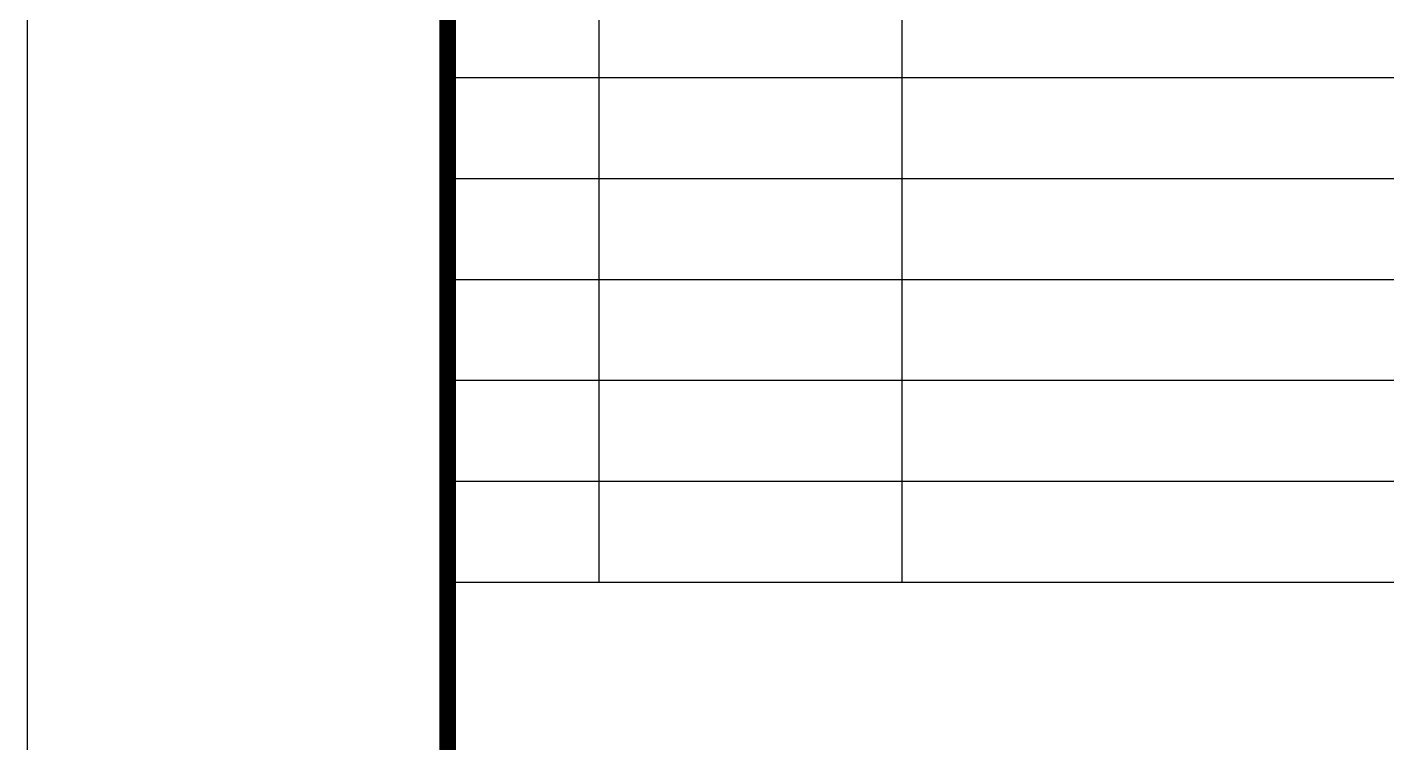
# Model space of a CAD drawing. Extents: x 1234595 to 2088511, y -80443 to 75292.
# Drawn here: x 1243527 to 1251611, y 33524 to 37780 of the extents above; entities that cross this region are included whole.
import ezdxf

# ---------------------------------------------------------------- set-up
doc = ezdxf.new("R2010")
doc.units = 0
doc.header["$LTSCALE"] = 1000
doc.header["$MEASUREMENT"] = 0
doc.layers.get('0').update_dxf_attribs({"linetype": 'CONTINUOUS'})
doc.layers.add('PUB_TITLE', color=4, linetype='CONTINUOUS')

msp = doc.modelspace()

# ---------------------------------------------------------------- linework, layer by layer
for p, q in [((1246926.8, 54879.7), (1246926.8, 34479.7)), ((1248726.8, 54879.7), (1248726.8, 34479.7))]:
    msp.add_line(p, q)
at = {"layer": 'PUB_TITLE'}
for p, q in [((1246026.8, 37479.7), (1264026.8, 37479.7)), ((1246026.8, 36879.7), (1264026.8, 36879.7)), ((1246026.8, 36279.7), (1264026.8, 36279.7)), ((1246026.8, 35679.7), (1264026.8, 35679.7)), ((1246026.8, 35079.7), (1264026.8, 35079.7)), ((1246026.8, 34479.7), (1264026.8, 34479.7))]:
    msp.add_line(p, q, dxfattribs=at)
msp.add_lwpolyline([(1243526.8, 26879.7), (1264526.8, 26879.7), (1264526.8, 56579.7), (1243526.8, 56579.7)], close=True, dxfattribs=at)
at = {"layer": 'PUB_TITLE', "const_width": 100}
msp.add_lwpolyline([(1246026.8, 27379.7), (1264026.8, 27379.7), (1264026.8, 56079.7), (1246026.8, 56079.7)], close=True, dxfattribs=at)

doc.saveas('drawing.dxf')
